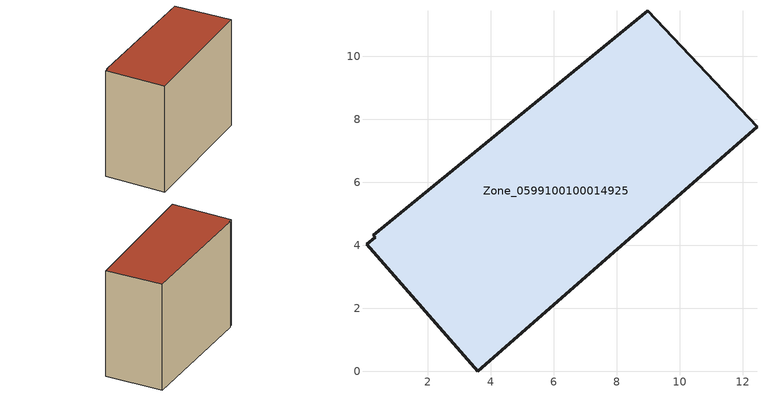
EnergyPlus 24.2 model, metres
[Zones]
Zone_0599100100014925
 floor ground (C_G): 0.27,4.32 8.98,11.45 12.46,7.76 3.58,0 0.05,4.03 0.33,4.26 z0
 wall outside (C_F): 3.58,0 12.46,7.76 8.98,11.45 0.27,4.32 0.33,4.26 0.05,4.03 3.58,0 z0:9.92
 roof outside (C_R): 8.98,11.45 0.27,4.32 0.33,4.26 0.05,4.03 3.58,0 12.46,7.76 z9.92
[BUILDING]
Pand.0599100100014925: North Axis=0; Terrain=City; Loads Convergence Tolerance Value=0.04; Temperature Convergence Tolerance Value=0.4; Solar Distribution=FullExterior; Maximum Number of Warmup Days=25; Minimum Number of Warmup Days=1
[Site:Location]
Rotterdam.The.Hague.AP_ZH_NLD Design_Conditions: Latitude=51.96; Longitude=4.45; Time Zone=1; Elevation=-4.5
[SITE:GROUNDTEMPERATURE:BUILDINGSURFACE]
18, 18, 18, 18, 18, 18, 18, 18, 18, 18, 18, 18
[MATERIAL] Thermal Absorptance=0.9; Solar Absorptance=0.7; Visible Absorptance=0.7
Name | Roughness | Thickness | Conductivity | Density | Specific Heat
G.TI.2015-2018 | MediumSmooth | 0.15 | 0.0428571 | 540 | 1210
F.TI.2015-2018 | Rough | 0.3 | 0.0666667 | 1920 | 840
R.TI.2015-2018 | MediumRough | 0.2 | 0.0333333 | 1500 | 1000
[CONSTRUCTION]
C_G: G.TI.2015-2018
C_F: F.TI.2015-2018
C_R: R.TI.2015-2018
[ZONE]
Zone_0599100100014925: Type=1; Multiplier=1; Ceiling Height=Autocalculate; Volume=Autocalculate; Floor Area=autocalculate; Part of Total Floor Area=Yes
[ZONEINFILTRATION:DESIGNFLOWRATE]
Infil_Zone_0599100100014925: Zone or ZoneList or Space or SpaceList=Zone_0599100100014925; Schedule=AlwaysOn; Design Flow Rate Calculation Method=Flow/Area; Flow Rate per Floor Area=0.0015; Constant Term Coefficient=1; Temperature Term Coefficient=0; Velocity Term Coefficient=0; Velocity Squared Term Coefficient=0
[HVACTEMPLATE:ZONE:IDEALLOADSAIRSYSTEM]
Zone_0599100100014925: Maximum Heating Supply Air Temperature=50; Minimum Cooling Supply Air Temperature=13; Maximum Heating Supply Air Humidity Ratio=0.0156; Minimum Cooling Supply Air Humidity Ratio=0.0077; Heating Limit=NoLimit; Cooling Limit=NoLimit; Dehumidification Control Type=ConstantSensibleHeatRatio; Cooling Sensible Heat Ratio=0.7; Dehumidification Setpoint=60; Humidification Control Type=None; Humidification Setpoint=30; Outdoor Air Method=None; Outdoor Air Flow Rate per Person=0.00944; Outdoor Air Flow Rate per Zone Floor Area=0; Outdoor Air Flow Rate per Zone=0; Demand Controlled Ventilation Type=None; Outdoor Air Economizer Type=NoEconomizer; Heat Recovery Type=None; Sensible Heat Recovery Effectiveness=0.7; Latent Heat Recovery Effectiveness=0.65
[ZONECONTROL:THERMOSTAT]
ThermostatControl_Zone_0599100100014925: Zone or ZoneList=Zone_0599100100014925; Control Type Schedule=DualSetpointControlType; Control 1=Thermostat_Zone_0599100100014925; Temperature Difference Between Cutout And Setpoint=0
[THERMOSTATSETPOINT:DUALSETPOINT]
Thermostat_Zone_0599100100014925: Heating Setpoint Temperature Schedule=HeatingSetpoint_Zone_0599100100014925; Cooling Setpoint Temperature Schedule=CoolingSetpoint_Zone_0599100100014925
[SCHEDULE:COMPACT]
HeatingSetpoint_Zone_0599100100014925: Through: 12/31, For: AllDays, Until: 24:00, 21
CoolingSetpoint_Zone_0599100100014925: Through: 12/31, For: AllDays, Until: 24:00, 24
DualSetpointControlType: Through: 12/31, For: AllDays, Until: 24:00, 4
AlwaysOn: Through: 12/31, For: AllDays, Until: 24:00, 1
